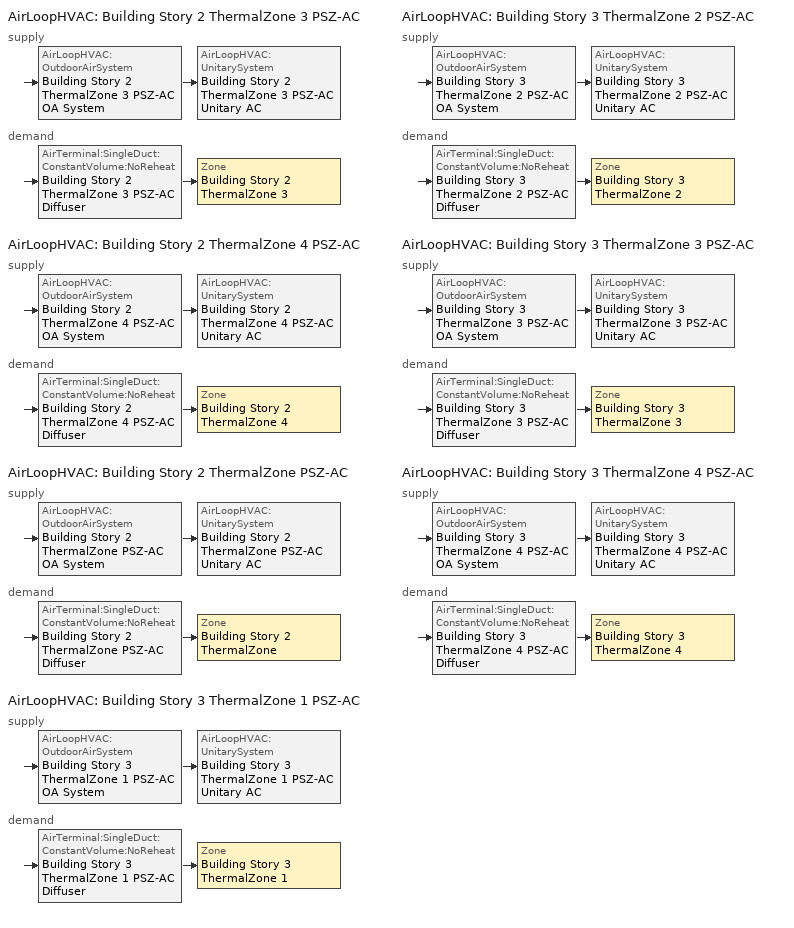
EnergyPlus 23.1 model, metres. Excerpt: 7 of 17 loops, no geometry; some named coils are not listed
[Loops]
AirLoopHVAC 'Building Story 2 ThermalZone 3 PSZ-AC'
 supply: AirLoopHVAC:OutdoorAirSystem 'Building Story 2 ThermalZone 3 PSZ-AC OA System' > AirLoopHVAC:UnitarySystem 'Building Story 2 ThermalZone 3 PSZ-AC Unitary AC'
 demand: AirTerminal:SingleDuct:ConstantVolume:NoReheat 'Building Story 2 ThermalZone 3 PSZ-AC Diffuser' > Zone 'Building Story 2 ThermalZone 3'
AirLoopHVAC 'Building Story 2 ThermalZone 4 PSZ-AC'
 supply: AirLoopHVAC:OutdoorAirSystem 'Building Story 2 ThermalZone 4 PSZ-AC OA System' > AirLoopHVAC:UnitarySystem 'Building Story 2 ThermalZone 4 PSZ-AC Unitary AC'
 demand: AirTerminal:SingleDuct:ConstantVolume:NoReheat 'Building Story 2 ThermalZone 4 PSZ-AC Diffuser' > Zone 'Building Story 2 ThermalZone 4'
AirLoopHVAC 'Building Story 2 ThermalZone PSZ-AC'
 supply: AirLoopHVAC:OutdoorAirSystem 'Building Story 2 ThermalZone PSZ-AC OA System' > AirLoopHVAC:UnitarySystem 'Building Story 2 ThermalZone PSZ-AC Unitary AC'
 demand: AirTerminal:SingleDuct:ConstantVolume:NoReheat 'Building Story 2 ThermalZone PSZ-AC Diffuser' > Zone 'Building Story 2 ThermalZone'
AirLoopHVAC 'Building Story 3 ThermalZone 1 PSZ-AC'
 supply: AirLoopHVAC:OutdoorAirSystem 'Building Story 3 ThermalZone 1 PSZ-AC OA System' > AirLoopHVAC:UnitarySystem 'Building Story 3 ThermalZone 1 PSZ-AC Unitary AC'
 demand: AirTerminal:SingleDuct:ConstantVolume:NoReheat 'Building Story 3 ThermalZone 1 PSZ-AC Diffuser' > Zone 'Building Story 3 ThermalZone 1'
AirLoopHVAC 'Building Story 3 ThermalZone 2 PSZ-AC'
 supply: AirLoopHVAC:OutdoorAirSystem 'Building Story 3 ThermalZone 2 PSZ-AC OA System' > AirLoopHVAC:UnitarySystem 'Building Story 3 ThermalZone 2 PSZ-AC Unitary AC'
 demand: AirTerminal:SingleDuct:ConstantVolume:NoReheat 'Building Story 3 ThermalZone 2 PSZ-AC Diffuser' > Zone 'Building Story 3 ThermalZone 2'
AirLoopHVAC 'Building Story 3 ThermalZone 3 PSZ-AC'
 supply: AirLoopHVAC:OutdoorAirSystem 'Building Story 3 ThermalZone 3 PSZ-AC OA System' > AirLoopHVAC:UnitarySystem 'Building Story 3 ThermalZone 3 PSZ-AC Unitary AC'
 demand: AirTerminal:SingleDuct:ConstantVolume:NoReheat 'Building Story 3 ThermalZone 3 PSZ-AC Diffuser' > Zone 'Building Story 3 ThermalZone 3'
AirLoopHVAC 'Building Story 3 ThermalZone 4 PSZ-AC'
 supply: AirLoopHVAC:OutdoorAirSystem 'Building Story 3 ThermalZone 4 PSZ-AC OA System' > AirLoopHVAC:UnitarySystem 'Building Story 3 ThermalZone 4 PSZ-AC Unitary AC'
 demand: AirTerminal:SingleDuct:ConstantVolume:NoReheat 'Building Story 3 ThermalZone 4 PSZ-AC Diffuser' > Zone 'Building Story 3 ThermalZone 4'
[ZoneControl:Thermostat] Temperature Difference Between Cutout And Setpoint {deltaC}=0
Name | Zone or ZoneList | Control Type Schedule | Control 1
Building Story 2 ThermalZone Thermostat | Building Story 2 ThermalZone | Building Story 2 ThermalZone Thermostat Schedule | Story Mid Blended Space Type Thermostat
Building Story 2 ThermalZone 3 Thermostat | Building Story 2 ThermalZone 3 | Building Story 2 ThermalZone 3 Thermostat Schedule | Story Mid Blended Space Type Thermostat 3
Building Story 2 ThermalZone 4 Thermostat | Building Story 2 ThermalZone 4 | Building Story 2 ThermalZone 4 Thermostat Schedule | Story Mid Blended Space Type Thermostat 4
Building Story 3 ThermalZone 1 Thermostat | Building Story 3 ThermalZone 1 | Building Story 3 ThermalZone 1 Thermostat Schedule | Story Top Blended Space Type Thermostat 1
Building Story 3 ThermalZone 2 Thermostat | Building Story 3 ThermalZone 2 | Building Story 3 ThermalZone 2 Thermostat Schedule | Story Top Blended Space Type Thermostat 2
Building Story 3 ThermalZone 3 Thermostat | Building Story 3 ThermalZone 3 | Building Story 3 ThermalZone 3 Thermostat Schedule | Story Top Blended Space Type Thermostat 3
Building Story 3 ThermalZone 4 Thermostat | Building Story 3 ThermalZone 4 | Building Story 3 ThermalZone 4 Thermostat Schedule | Story Top Blended Space Type Thermostat 4
[ThermostatSetpoint:DualSetpoint] Heating Setpoint Temperature Schedule=OfficeSmall HTGSETP_SCH_NO_OPTIMUM; Cooling Setpoint Temperature Schedule=OfficeSmall CLGSETP_SCH_NO_OPTIMUM
Story Mid Blended Space Type Thermostat; Story Mid Blended Space Type Thermostat 3; Story Mid Blended Space Type Thermostat 4; Story Top Blended Space Type Thermostat 1; Story Top Blended Space Type Thermostat 2; Story Top Blended Space Type Thermostat 3; Story Top Blended Space Type Thermostat 4
[AirTerminal:SingleDuct:ConstantVolume:NoReheat] Availability Schedule=Always On Discrete; Maximum Air Flow Rate {m3/s}=AutoSize
Building Story 2 ThermalZone PSZ-AC Diffuser; Building Story 2 ThermalZone 3 PSZ-AC Diffuser; Building Story 2 ThermalZone 4 PSZ-AC Diffuser; Building Story 3 ThermalZone 1 PSZ-AC Diffuser; Building Story 3 ThermalZone 2 PSZ-AC Diffuser; Building Story 3 ThermalZone 3 PSZ-AC Diffuser; Building Story 3 ThermalZone 4 PSZ-AC Diffuser
[Zone equipment]
Building Story 2 ThermalZone: Building Story 2 ThermalZone PSZ-AC Diffuser
Building Story 2 ThermalZone 3: Building Story 2 ThermalZone 3 PSZ-AC Diffuser
Building Story 2 ThermalZone 4: Building Story 2 ThermalZone 4 PSZ-AC Diffuser
Building Story 3 ThermalZone 1: Building Story 3 ThermalZone 1 PSZ-AC Diffuser
Building Story 3 ThermalZone 2: Building Story 3 ThermalZone 2 PSZ-AC Diffuser
Building Story 3 ThermalZone 3: Building Story 3 ThermalZone 3 PSZ-AC Diffuser
Building Story 3 ThermalZone 4: Building Story 3 ThermalZone 4 PSZ-AC Diffuser
[Sizing:Zone] Zone Cooling Design Supply Air Temperature Input Method=SupplyAirTemperature; Zone Cooling Design Supply Air Temperature {C}=12.7778; Zone Cooling Design Supply Air Temperature Difference {deltaC}=11.11; Zone Heating Design Supply Air Temperature Input Method=SupplyAirTemperature; Zone Heating Design Supply Air Temperature {C}=50; Zone Heating Design Supply Air Temperature Difference {deltaC}=11.11; Zone Cooling Design Supply Air Humidity Ratio {kgWater/kgDryAir}=0.0085; Zone Heating Design Supply Air Humidity Ratio {kgWater/kgDryAir}=0.008; Cooling Design Air Flow Method=DesignDay; Cooling Design Air Flow Rate {m3/s}=0; Cooling Minimum Air Flow per Zone Floor Area {m3/s-m2}=0.000762; Cooling Minimum Air Flow {m3/s}=0; Cooling Minimum Air Flow Fraction=0; Heating Design Air Flow Method=DesignDay; Heating Design Air Flow Rate {m3/s}=0; Heating Maximum Air Flow per Zone Floor Area {m3/s-m2}=0.002032; Heating Maximum Air Flow {m3/s}=0.141576; Heating Maximum Air Flow Fraction=0.3; Account for Dedicated Outdoor Air System=No; Zone Load Sizing Method=Sensible Load Only No Latent Load; Zone Latent Cooling Design Supply Air Humidity Ratio Input Method=HumidityRatioDifference; Zone Cooling Design Supply Air Humidity Ratio Difference {kgWater/kgDryAir}=0.005; Zone Latent Heating Design Supply Air Humidity Ratio Input Method=HumidityRatioDifference; Zone Humidification Design Supply Air Humidity Ratio Difference {kgWater/kgDryAir}=0.005
Name | Design Specification Outdoor Air Object
Building Story 2 ThermalZone | Building Story 2 ThermalZone DSOA Space List
Building Story 2 ThermalZone 3 | Building Story 2 ThermalZone 3 DSOA Space List
Building Story 2 ThermalZone 4 | Building Story 2 ThermalZone 4 DSOA Space List
Building Story 3 ThermalZone 1 | Building Story 3 ThermalZone 1 DSOA Space List
Building Story 3 ThermalZone 2 | Building Story 3 ThermalZone 2 DSOA Space List
Building Story 3 ThermalZone 3 | Building Story 3 ThermalZone 3 DSOA Space List
Building Story 3 ThermalZone 4 | Building Story 3 ThermalZone 4 DSOA Space List
[Controller:MechanicalVentilation] Demand Controlled Ventilation=No; System Outdoor Air Method=ZoneSum
Name | Availability Schedule | Zone or ZoneList 1 | Design Specification Outdoor Air Object Name 1
Controller Mechanical Ventilation 9 | Building Story 2 ThermalZone PSZ-AC Occ Sch | Building Story 2 ThermalZone | Blended OA 1
Controller Mechanical Ventilation 7 | Building Story 2 ThermalZone 3 PSZ-AC Occ Sch | Building Story 2 ThermalZone 3 | Blended OA 1
Controller Mechanical Ventilation 8 | Building Story 2 ThermalZone 4 PSZ-AC Occ Sch | Building Story 2 ThermalZone 4 | Blended OA 1
Controller Mechanical Ventilation 15 | Building Story 3 ThermalZone 1 PSZ-AC Occ Sch | Building Story 3 ThermalZone 1 | Blended OA 2
Controller Mechanical Ventilation 11 | Building Story 3 ThermalZone 2 PSZ-AC Occ Sch | Building Story 3 ThermalZone 2 | Blended OA 2
Controller Mechanical Ventilation 12 | Building Story 3 ThermalZone 3 PSZ-AC Occ Sch | Building Story 3 ThermalZone 3 | Blended OA 2
Controller Mechanical Ventilation 13 | Building Story 3 ThermalZone 4 PSZ-AC Occ Sch | Building Story 3 ThermalZone 4 | Blended OA 2
[DesignSpecification:OutdoorAir] Outdoor Air Method=Sum; Outdoor Air Flow per Person {m3/s-person}=0; Outdoor Air Flow per Zone Floor Area {m3/s-m2}=0.0004318; Outdoor Air Flow per Zone {m3/s}=0; Outdoor Air Flow Air Changes per Hour {1/hr}=0
Blended OA 1; Blended OA 2
[DesignSpecification:OutdoorAir:SpaceList]
Name | Space 1 | Space 1 Design Specification Outdoor Air Object
Building Story 2 ThermalZone DSOA Space List | Building Story 2 Space | Blended OA 1
Building Story 2 ThermalZone 3 DSOA Space List | Building Story 2 Space 3 | Blended OA 1
Building Story 2 ThermalZone 4 DSOA Space List | Building Story 2 Space 4 | Blended OA 1
Building Story 3 ThermalZone 1 DSOA Space List | Building Story 3 Space 1 | Blended OA 2
Building Story 3 ThermalZone 2 DSOA Space List | Building Story 3 Space 2 | Blended OA 2
Building Story 3 ThermalZone 3 DSOA Space List | Building Story 3 Space 3 | Blended OA 2
Building Story 3 ThermalZone 4 DSOA Space List | Building Story 3 Space 4 | Blended OA 2
[AirLoopHVAC] Design Supply Air Flow Rate {m3/s}=AutoSize; Design Return Air Flow Fraction of Supply Air Flow=1
Building Story 2 ThermalZone 3 PSZ-AC; Building Story 2 ThermalZone 4 PSZ-AC; Building Story 2 ThermalZone PSZ-AC; Building Story 3 ThermalZone 1 PSZ-AC; Building Story 3 ThermalZone 2 PSZ-AC; Building Story 3 ThermalZone 3 PSZ-AC; Building Story 3 ThermalZone 4 PSZ-AC
[Sizing:System] Type of Load to Size On=Sensible; Design Outdoor Air Flow Rate {m3/s}=Autosize; Central Heating Maximum System Air Flow Ratio=1; Preheat Design Temperature {C}=7.22222; Preheat Design Humidity Ratio {kgWater/kgDryAir}=0.008; Precool Design Temperature {C}=12.7778; Precool Design Humidity Ratio {kgWater/kgDryAir}=0.008; Central Cooling Design Supply Air Temperature {C}=12.7778; Central Heating Design Supply Air Temperature {C}=50; Type of Zone Sum to Use=Coincident; 100% Outdoor Air in Cooling=No; 100% Outdoor Air in Heating=No; Central Cooling Design Supply Air Humidity Ratio {kgWater/kgDryAir}=0.0085; Central Heating Design Supply Air Humidity Ratio {kgWater/kgDryAir}=0.008; Cooling Supply Air Flow Rate Method=DesignDay; Cooling Supply Air Flow Rate {m3/s}=0; Cooling Supply Air Flow Rate Per Floor Area {m3/s-m2}=0.00996765; Cooling Fraction of Autosized Cooling Supply Air Flow Rate=1; Cooling Supply Air Flow Rate Per Unit Cooling Capacity {m3/s-W}=3.94755e-05; Heating Supply Air Flow Rate Method=DesignDay; Heating Supply Air Flow Rate {m3/s}=0; Heating Supply Air Flow Rate Per Floor Area {m3/s-m2}=0.00996765; Heating Fraction of Autosized Heating Supply Air Flow Rate=1; Heating Fraction of Autosized Cooling Supply Air Flow Rate=1; Heating Supply Air Flow Rate Per Unit Heating Capacity {m3/s-W}=3.15882e-05; System Outdoor Air Method=ZoneSum; Zone Maximum Outdoor Air Fraction=1; Cooling Design Capacity Method=CoolingDesignCapacity; Cooling Design Capacity {W}=Autosize; Cooling Design Capacity Per Floor Area {W/m2}=234.7; Fraction of Autosized Cooling Design Capacity=1; Heating Design Capacity Method=HeatingDesignCapacity; Heating Design Capacity {W}=Autosize; Heating Design Capacity Per Floor Area {W/m2}=157; Fraction of Autosized Heating Design Capacity=1; Central Cooling Capacity Control Method=OnOff; Occupant Diversity=Autosize
Building Story 2 ThermalZone 3 PSZ-AC; Building Story 2 ThermalZone 4 PSZ-AC; Building Story 2 ThermalZone PSZ-AC; Building Story 3 ThermalZone 1 PSZ-AC; Building Story 3 ThermalZone 2 PSZ-AC; Building Story 3 ThermalZone 3 PSZ-AC; Building Story 3 ThermalZone 4 PSZ-AC
[Controller:OutdoorAir] Minimum Outdoor Air Flow Rate {m3/s}=Autosize; Maximum Outdoor Air Flow Rate {m3/s}=Autosize; Economizer Control Type=NoEconomizer; Economizer Control Action Type=ModulateFlow; Economizer Maximum Limit Dry-Bulb Temperature {C}=28; Economizer Maximum Limit Enthalpy {J/kg}=64000; Lockout Type=LockoutWithHeating; Minimum Limit Type=FixedMinimum; High Humidity Control=No; Control High Indoor Humidity Based on Outdoor Humidity Ratio=Yes; Heat Recovery Bypass Control Type=BypassWhenWithinEconomizerLimits
Name | Minimum Outdoor Air Schedule | Maximum Fraction of Outdoor Air Schedule | Mechanical Ventilation Controller
Building Story 2 ThermalZone 3 PSZ-AC OA System Controller | Building Story 2 ThermalZone 3 PSZ-AC Occ Sch | BuildingStory2ThermalZone3PSZACmaxOASch | Controller Mechanical Ventilation 7
Building Story 2 ThermalZone 4 PSZ-AC OA System Controller | Building Story 2 ThermalZone 4 PSZ-AC Occ Sch | BuildingStory2ThermalZone4PSZACmaxOASch | Controller Mechanical Ventilation 8
Building Story 2 ThermalZone PSZ-AC OA System Controller | Building Story 2 ThermalZone PSZ-AC Occ Sch | BuildingStory2ThermalZonePSZACmaxOASch | Controller Mechanical Ventilation 9
Building Story 3 ThermalZone 1 PSZ-AC OA System Controller | Building Story 3 ThermalZone 1 PSZ-AC Occ Sch | BuildingStory3ThermalZone1PSZACmaxOASch | Controller Mechanical Ventilation 15
Building Story 3 ThermalZone 2 PSZ-AC OA System Controller | Building Story 3 ThermalZone 2 PSZ-AC Occ Sch | BuildingStory3ThermalZone2PSZACmaxOASch | Controller Mechanical Ventilation 11
Building Story 3 ThermalZone 3 PSZ-AC OA System Controller | Building Story 3 ThermalZone 3 PSZ-AC Occ Sch | BuildingStory3ThermalZone3PSZACmaxOASch | Controller Mechanical Ventilation 12
Building Story 3 ThermalZone 4 PSZ-AC OA System Controller | Building Story 3 ThermalZone 4 PSZ-AC Occ Sch | BuildingStory3ThermalZone4PSZACmaxOASch | Controller Mechanical Ventilation 13
[AvailabilityManager:Scheduled] Schedule=Always On Discrete
Building Story 2 ThermalZone 1 PSZ-AC OA System Availability Manager; Building Story 2 ThermalZone 2 PSZ-AC OA System Availability Manager; Building Story 2 ThermalZone 3 PSZ-AC OA System Availability Manager; Building Story 2 ThermalZone 4 PSZ-AC OA System Availability Manager; Building Story 2 ThermalZone PSZ-AC OA System Availability Manager; Building Story 3 ThermalZone 1 PSZ-AC OA System Availability Manager; Building Story 3 ThermalZone 2 PSZ-AC OA System Availability Manager; Building Story 3 ThermalZone 3 PSZ-AC OA System Availability Manager; Building Story 3 ThermalZone 4 PSZ-AC OA System Availability Manager; Building Story 3 ThermalZone PSZ-AC OA System Availability Manager
[SetpointManager:MixedAir] Control Variable=Temperature
Name | Setpoint Node or NodeList
Building Story 2 ThermalZone 3 PSZ-AC Mixed Air Node OS Default SPM | Building Story 2 ThermalZone 3 PSZ-AC Mixed Air Node
Building Story 2 ThermalZone 4 PSZ-AC Mixed Air Node OS Default SPM | Building Story 2 ThermalZone 4 PSZ-AC Mixed Air Node
Building Story 2 ThermalZone PSZ-AC Mixed Air Node OS Default SPM | Building Story 2 ThermalZone PSZ-AC Mixed Air Node
Building Story 3 ThermalZone 1 PSZ-AC Mixed Air Node OS Default SPM | Building Story 3 ThermalZone 1 PSZ-AC Mixed Air Node
Building Story 3 ThermalZone 2 PSZ-AC Mixed Air Node OS Default SPM | Building Story 3 ThermalZone 2 PSZ-AC Mixed Air Node
Building Story 3 ThermalZone 3 PSZ-AC Mixed Air Node OS Default SPM | Building Story 3 ThermalZone 3 PSZ-AC Mixed Air Node
Building Story 3 ThermalZone 4 PSZ-AC Mixed Air Node OS Default SPM | Building Story 3 ThermalZone 4 PSZ-AC Mixed Air Node
[AirLoopHVAC:UnitarySystem] Control Type=Load; Dehumidification Control Type=None; Availability Schedule=Always On Discrete; Fan Placement=DrawThrough; DX Heating Coil Sizing Ratio=1; Use DOAS DX Cooling Coil=No; Minimum Supply Air Temperature {C}=2; Latent Load Control=SensibleOnlyLoadControl; Cooling Supply Air Flow Rate {m3/s}=Autosize; Heating Supply Air Flow Rate {m3/s}=Autosize; No Load Supply Air Flow Rate {m3/s}=Autosize; Maximum Supply Air Temperature {C}=80; Maximum Outdoor Dry-Bulb Temperature for Supplemental Heater Operation {C}=21; Maximum Cycling Rate {cycles/hr}=2.5; Heat Pump Time Constant {s}=60; Fraction of On-Cycle Power Use=0.01; Heat Pump Fan Delay Time {s}=60; Ancillary On-Cycle Electric Power {W}=0; Ancillary Off-Cycle Electric Power {W}=0
Name | Controlling Zone or Thermostat Location | Supply Fan | Supply Air Fan Operating Mode Schedule | Heating Coil | Cooling Coil | Supplemental Heating Coil
Building Story 2 ThermalZone 3 PSZ-AC Unitary AC | Building Story 2 ThermalZone 3 | Building Story 2 ThermalZone 3 PSZ-AC Fan | Building Story 2 ThermalZone 3 PSZ-AC Occ Sch | Building Story 2 ThermalZone 3 PSZ-AC Water Htg Coil | Building Story 2 ThermalZone 3 PSZ-AC 1spd DX AC Clg Coil 23kBtu/hr 14.0SEER | Building Story 2 ThermalZone 3 PSZ-AC Electric Backup Htg Coil
Building Story 2 ThermalZone 4 PSZ-AC Unitary AC | Building Story 2 ThermalZone 4 | Building Story 2 ThermalZone 4 PSZ-AC Fan | Building Story 2 ThermalZone 4 PSZ-AC Occ Sch | Building Story 2 ThermalZone 4 PSZ-AC Water Htg Coil | Building Story 2 ThermalZone 4 PSZ-AC 1spd DX AC Clg Coil 18kBtu/hr 14.0SEER | Building Story 2 ThermalZone 4 PSZ-AC Electric Backup Htg Coil
Building Story 2 ThermalZone PSZ-AC Unitary AC | Building Story 2 ThermalZone | Building Story 2 ThermalZone PSZ-AC Fan | Building Story 2 ThermalZone PSZ-AC Occ Sch | Building Story 2 ThermalZone PSZ-AC Water Htg Coil | Building Story 2 ThermalZone PSZ-AC 1spd DX AC Clg Coil 38kBtu/hr 14.0SEER | Building Story 2 ThermalZone PSZ-AC Electric Backup Htg Coil
Building Story 3 ThermalZone 1 PSZ-AC Unitary AC | Building Story 3 ThermalZone 1 | Building Story 3 ThermalZone 1 PSZ-AC Fan | Building Story 3 ThermalZone 1 PSZ-AC Occ Sch | Building Story 3 ThermalZone 1 PSZ-AC Water Htg Coil | Building Story 3 ThermalZone 1 PSZ-AC 1spd DX AC Clg Coil 37kBtu/hr 14.0SEER | Building Story 3 ThermalZone 1 PSZ-AC Electric Backup Htg Coil
Building Story 3 ThermalZone 2 PSZ-AC Unitary AC | Building Story 3 ThermalZone 2 | Building Story 3 ThermalZone 2 PSZ-AC Fan | Building Story 3 ThermalZone 2 PSZ-AC Occ Sch | Building Story 3 ThermalZone 2 PSZ-AC Water Htg Coil | Building Story 3 ThermalZone 2 PSZ-AC 1spd DX AC Clg Coil 22kBtu/hr 14.0SEER | Building Story 3 ThermalZone 2 PSZ-AC Electric Backup Htg Coil
Building Story 3 ThermalZone 3 PSZ-AC Unitary AC | Building Story 3 ThermalZone 3 | Building Story 3 ThermalZone 3 PSZ-AC Fan | Building Story 3 ThermalZone 3 PSZ-AC Occ Sch | Building Story 3 ThermalZone 3 PSZ-AC Water Htg Coil | Building Story 3 ThermalZone 3 PSZ-AC 1spd DX AC Clg Coil 25kBtu/hr 14.0SEER | Building Story 3 ThermalZone 3 PSZ-AC Electric Backup Htg Coil
Building Story 3 ThermalZone 4 PSZ-AC Unitary AC | Building Story 3 ThermalZone 4 | Building Story 3 ThermalZone 4 PSZ-AC Fan | Building Story 3 ThermalZone 4 PSZ-AC Occ Sch | Building Story 3 ThermalZone 4 PSZ-AC Water Htg Coil | Building Story 3 ThermalZone 4 PSZ-AC 1spd DX AC Clg Coil 20kBtu/hr 14.0SEER | Building Story 3 ThermalZone 4 PSZ-AC Electric Backup Htg Coil
[Fan:OnOff] Availability Schedule=Always On Discrete; Fan Total Efficiency=0.55575; Pressure Rise {Pa}=622.722; Maximum Flow Rate {m3/s}=Autosize; Motor Efficiency=0.855; Motor In Airstream Fraction=1
Name | Fan Power Ratio Function of Speed Ratio Curve | Fan Efficiency Ratio Function of Speed Ratio Curve
Building Story 2 ThermalZone 3 PSZ-AC Fan | Fan On Off Power Curve 6 | Fan On Off Efficiency Curve 6
Building Story 2 ThermalZone 4 PSZ-AC Fan | Fan On Off Power Curve 7 | Fan On Off Efficiency Curve 7
Building Story 2 ThermalZone PSZ-AC Fan | Fan On Off Power Curve 8 | Fan On Off Efficiency Curve 8
Building Story 3 ThermalZone 1 PSZ-AC Fan | Fan On Off Power Curve 14 | Fan On Off Efficiency Curve 14
Building Story 3 ThermalZone 2 PSZ-AC Fan | Fan On Off Power Curve 10 | Fan On Off Efficiency Curve 10
Building Story 3 ThermalZone 3 PSZ-AC Fan | Fan On Off Power Curve 11 | Fan On Off Efficiency Curve 11
Building Story 3 ThermalZone 4 PSZ-AC Fan | Fan On Off Power Curve 12 | Fan On Off Efficiency Curve 12
[Coil:Cooling:DX:SingleSpeed] Availability Schedule=Always On Discrete; Gross Rated Total Cooling Capacity {W}=Autosize; Gross Rated Sensible Heat Ratio=Autosize; Gross Rated Cooling COP {W/W}=4.11713; Rated Air Flow Rate {m3/s}=Autosize; 2017 Rated Evaporator Fan Power Per Volume Flow Rate {W/(m3/s)}=773.3; 2023 Rated Evaporator Fan Power Per Volume Flow Rate {W/(m3/s)}=934.4; Total Cooling Capacity Function of Temperature Curve=PSZ-AC_Unitary_PackagecoolCapFT; Total Cooling Capacity Function of Flow Fraction Curve=PSZ-AC_Unitary_PackagecoolFFF; Energy Input Ratio Function of Temperature Curve=PSZ-AC DX Unitary Package EIRFT; Energy Input Ratio Function of Flow Fraction Curve=PSZ-AC_Unitary_PackagecoolEIRFFF; Part Load Fraction Correlation Curve=PSZ-AC_Unitary_PackagecoolPLR; Minimum Outdoor Dry-Bulb Temperature for Compressor Operation {C}=-25; Nominal Time for Condensate Removal to Begin {s}=0; Ratio of Initial Moisture Evaporation Rate and Steady State Latent Capacity=0; Maximum Cycling Rate {cycles/hr}=0; Latent Capacity Time Constant {s}=0; Condenser Type=AirCooled; Evaporative Condenser Effectiveness=0.9; Evaporative Condenser Air Flow Rate {m3/s}=Autosize; Evaporative Condenser Pump Rated Power Consumption {W}=Autosize; Crankcase Heater Capacity {W}=0; Maximum Outdoor Dry-Bulb Temperature for Crankcase Heater Operation {C}=10; Basin Heater Capacity {W/K}=0; Basin Heater Setpoint Temperature {C}=2
Building Story 2 ThermalZone 3 PSZ-AC 1spd DX AC Clg Coil 23kBtu/hr 14.0SEER; Building Story 2 ThermalZone 4 PSZ-AC 1spd DX AC Clg Coil 18kBtu/hr 14.0SEER; Building Story 2 ThermalZone PSZ-AC 1spd DX AC Clg Coil 38kBtu/hr 14.0SEER; Building Story 3 ThermalZone 1 PSZ-AC 1spd DX AC Clg Coil 37kBtu/hr 14.0SEER; Building Story 3 ThermalZone 2 PSZ-AC 1spd DX AC Clg Coil 22kBtu/hr 14.0SEER; Building Story 3 ThermalZone 3 PSZ-AC 1spd DX AC Clg Coil 25kBtu/hr 14.0SEER; Building Story 3 ThermalZone 4 PSZ-AC 1spd DX AC Clg Coil 20kBtu/hr 14.0SEER
[Coil:Heating:Electric] Availability Schedule=Always On Discrete; Efficiency=1; Nominal Capacity {W}=Autosize
Building Story 2 ThermalZone 3 PSZ-AC Electric Backup Htg Coil; Building Story 2 ThermalZone 4 PSZ-AC Electric Backup Htg Coil; Building Story 2 ThermalZone PSZ-AC Electric Backup Htg Coil; Building Story 3 ThermalZone 1 PSZ-AC Electric Backup Htg Coil; Building Story 3 ThermalZone 2 PSZ-AC Electric Backup Htg Coil; Building Story 3 ThermalZone 3 PSZ-AC Electric Backup Htg Coil; Building Story 3 ThermalZone 4 PSZ-AC Electric Backup Htg Coil
[SetpointManager:SingleZone:Reheat] Control Variable=Temperature; Minimum Supply Air Temperature {C}=12.7778; Maximum Supply Air Temperature {C}=50
Name | Control Zone | Setpoint Node or NodeList
Building Story 2 ThermalZone 3 Setpoint Manager SZ Reheat | Building Story 2 ThermalZone 3 | Building Story 2 ThermalZone 3 PSZ-AC Supply Outlet Node
Building Story 2 ThermalZone 4 Setpoint Manager SZ Reheat | Building Story 2 ThermalZone 4 | Building Story 2 ThermalZone 4 PSZ-AC Supply Outlet Node
Building Story 2 ThermalZone Setpoint Manager SZ Reheat | Building Story 2 ThermalZone | Building Story 2 ThermalZone PSZ-AC Supply Outlet Node
Building Story 3 ThermalZone 1 Setpoint Manager SZ Reheat | Building Story 3 ThermalZone 1 | Building Story 3 ThermalZone 1 PSZ-AC Supply Outlet Node
Building Story 3 ThermalZone 2 Setpoint Manager SZ Reheat | Building Story 3 ThermalZone 2 | Building Story 3 ThermalZone 2 PSZ-AC Supply Outlet Node
Building Story 3 ThermalZone 3 Setpoint Manager SZ Reheat | Building Story 3 ThermalZone 3 | Building Story 3 ThermalZone 3 PSZ-AC Supply Outlet Node
Building Story 3 ThermalZone 4 Setpoint Manager SZ Reheat | Building Story 3 ThermalZone 4 | Building Story 3 ThermalZone 4 PSZ-AC Supply Outlet Node
[EnergyManagementSystem:Sensor]
Name | Output:Variable or Output:Meter Index Key | Output:Variable or Output:Meter
Ele_Sen | Whole Building | Facility Total Purchased Electricity Energy
Fut_Sen | NYSTc 2030 Future Hourly Emissions Sch | Schedule Value
His_Sen | New York 2019 Historical Hourly Emissions Sch | Schedule Value
[Schedule:Compact]
Building Story 2 ThermalZone Thermostat Schedule; Building Story 2 ThermalZone 3 Thermostat Schedule; Building Story 2 ThermalZone 4 Thermostat Schedule; Building Story 3 ThermalZone 1 Thermostat Schedule; Building Story 3 ThermalZone 2 Thermostat Schedule; Building Story 3 ThermalZone 3 Thermostat Schedule; Building Story 3 ThermalZone 4 Thermostat Schedule: Through: 12/31, For: AllDays, Until: 24:00, 4
[Schedule:Day:Interval]
OfficeSmall HTGSETP_SCH_NO_OPTIMUM Default; OfficeSmall HTGSETP_SCH_NO_OPTIMUM Summer Design Day: No, 24:00, 15.56
OfficeSmall HTGSETP_SCH_NO_OPTIMUM Wkdy Day: No, 06:00, 15.56, 19:00, 21.11, 24:00, 15.56
OfficeSmall HTGSETP_SCH_NO_OPTIMUM Winter Design Day: No, 24:00, 21.11
OfficeSmall CLGSETP_SCH_NO_OPTIMUM Default; OfficeSmall CLGSETP_SCH_NO_OPTIMUM Winter Design Day: No, 24:00, 29.44
OfficeSmall CLGSETP_SCH_NO_OPTIMUM Wkdy Day: No, 06:00, 29.44, 18:00, 23.89, 24:00, 29.44
OfficeSmall CLGSETP_SCH_NO_OPTIMUM Summer Design Day: No, 24:00, 23.89
Building Story 2 ThermalZone PSZ-AC Occ Sch Sunday; Building Story 2 ThermalZone 3 PSZ-AC Occ Sch Sunday; Building Story 2 ThermalZone 4 PSZ-AC Occ Sch Sunday; Building Story 3 ThermalZone 1 PSZ-AC Occ Sch Sunday; Building Story 3 ThermalZone 2 PSZ-AC Occ Sch Sunday; Building Story 3 ThermalZone 3 PSZ-AC Occ Sch Sunday; Building Story 3 ThermalZone 4 PSZ-AC Occ Sch Sunday: No, 24:00, 0
Building Story 2 ThermalZone PSZ-AC Occ Sch Default; Building Story 2 ThermalZone 3 PSZ-AC Occ Sch Default; Building Story 2 ThermalZone 4 PSZ-AC Occ Sch Default; Building Story 3 ThermalZone 1 PSZ-AC Occ Sch Default; Building Story 3 ThermalZone 2 PSZ-AC Occ Sch Default; Building Story 3 ThermalZone 3 PSZ-AC Occ Sch Default; Building Story 3 ThermalZone 4 PSZ-AC Occ Sch Default: No, 07:00, 0, 18:00, 1, 24:00, 0
Building Story 2 ThermalZone PSZ-AC Occ Sch Summer Design Day; Building Story 2 ThermalZone PSZ-AC Occ Sch Winter Design Day; Building Story 2 ThermalZone 3 PSZ-AC Occ Sch Summer Design Day; Building Story 2 ThermalZone 3 PSZ-AC Occ Sch Winter Design Day; Building Story 2 ThermalZone 4 PSZ-AC Occ Sch Summer Design Day; Building Story 2 ThermalZone 4 PSZ-AC Occ Sch Winter Design Day; Building Story 3 ThermalZone 1 PSZ-AC Occ Sch Summer Design Day; Building Story 3 ThermalZone 1 PSZ-AC Occ Sch Winter Design Day; Building Story 3 ThermalZone 2 PSZ-AC Occ Sch Summer Design Day; Building Story 3 ThermalZone 2 PSZ-AC Occ Sch Winter Design Day; Building Story 3 ThermalZone 3 PSZ-AC Occ Sch Summer Design Day; Building Story 3 ThermalZone 3 PSZ-AC Occ Sch Winter Design Day; Building Story 3 ThermalZone 4 PSZ-AC Occ Sch Summer Design Day; Building Story 3 ThermalZone 4 PSZ-AC Occ Sch Winter Design Day: No, 24:00, 1
BuildingStory2ThermalZone3PSZACmaxOASchDefault; BuildingStory2ThermalZone4PSZACmaxOASchDefault; BuildingStory2ThermalZonePSZACmaxOASchDefault; BuildingStory3ThermalZone1PSZACmaxOASchDefault; BuildingStory3ThermalZone2PSZACmaxOASchDefault; BuildingStory3ThermalZone3PSZACmaxOASchDefault; BuildingStory3ThermalZone4PSZACmaxOASchDefault: No, 24:00, 0.7
[Schedule:Week:Daily]
OfficeSmall HTGSETP_SCH_NO_OPTIMUM Week Rule - Jan1-Jan1: OfficeSmall HTGSETP_SCH_NO_OPTIMUM Default, OfficeSmall HTGSETP_SCH_NO_OPTIMUM Default, OfficeSmall HTGSETP_SCH_NO_OPTIMUM Default, OfficeSmall HTGSETP_SCH_NO_OPTIMUM Default, OfficeSmall HTGSETP_SCH_NO_OPTIMUM Default, OfficeSmall HTGSETP_SCH_NO_OPTIMUM Default, OfficeSmall HTGSETP_SCH_NO_OPTIMUM Default, OfficeSmall HTGSETP_SCH_NO_OPTIMUM Default, OfficeSmall HTGSETP_SCH_NO_OPTIMUM Summer Design Day, OfficeSmall HTGSETP_SCH_NO_OPTIMUM Winter Design Day, OfficeSmall HTGSETP_SCH_NO_OPTIMUM Default, OfficeSmall HTGSETP_SCH_NO_OPTIMUM Default
OfficeSmall HTGSETP_SCH_NO_OPTIMUM Week Rule - Jan2-Dec31: OfficeSmall HTGSETP_SCH_NO_OPTIMUM Default, OfficeSmall HTGSETP_SCH_NO_OPTIMUM Wkdy Day, OfficeSmall HTGSETP_SCH_NO_OPTIMUM Wkdy Day, OfficeSmall HTGSETP_SCH_NO_OPTIMUM Wkdy Day, OfficeSmall HTGSETP_SCH_NO_OPTIMUM Wkdy Day, OfficeSmall HTGSETP_SCH_NO_OPTIMUM Wkdy Day, OfficeSmall HTGSETP_SCH_NO_OPTIMUM Default, OfficeSmall HTGSETP_SCH_NO_OPTIMUM Default, OfficeSmall HTGSETP_SCH_NO_OPTIMUM Summer Design Day, OfficeSmall HTGSETP_SCH_NO_OPTIMUM Winter Design Day, OfficeSmall HTGSETP_SCH_NO_OPTIMUM Default, OfficeSmall HTGSETP_SCH_NO_OPTIMUM Default
OfficeSmall CLGSETP_SCH_NO_OPTIMUM Week Rule - Jan1-Jan1: OfficeSmall CLGSETP_SCH_NO_OPTIMUM Default, OfficeSmall CLGSETP_SCH_NO_OPTIMUM Default, OfficeSmall CLGSETP_SCH_NO_OPTIMUM Default, OfficeSmall CLGSETP_SCH_NO_OPTIMUM Default, OfficeSmall CLGSETP_SCH_NO_OPTIMUM Default, OfficeSmall CLGSETP_SCH_NO_OPTIMUM Default, OfficeSmall CLGSETP_SCH_NO_OPTIMUM Default, OfficeSmall CLGSETP_SCH_NO_OPTIMUM Default, OfficeSmall CLGSETP_SCH_NO_OPTIMUM Summer Design Day, OfficeSmall CLGSETP_SCH_NO_OPTIMUM Winter Design Day, OfficeSmall CLGSETP_SCH_NO_OPTIMUM Default, OfficeSmall CLGSETP_SCH_NO_OPTIMUM Default
OfficeSmall CLGSETP_SCH_NO_OPTIMUM Week Rule - Jan2-Dec31: OfficeSmall CLGSETP_SCH_NO_OPTIMUM Default, OfficeSmall CLGSETP_SCH_NO_OPTIMUM Wkdy Day, OfficeSmall CLGSETP_SCH_NO_OPTIMUM Wkdy Day, OfficeSmall CLGSETP_SCH_NO_OPTIMUM Wkdy Day, OfficeSmall CLGSETP_SCH_NO_OPTIMUM Wkdy Day, OfficeSmall CLGSETP_SCH_NO_OPTIMUM Wkdy Day, OfficeSmall CLGSETP_SCH_NO_OPTIMUM Default, OfficeSmall CLGSETP_SCH_NO_OPTIMUM Default, OfficeSmall CLGSETP_SCH_NO_OPTIMUM Summer Design Day, OfficeSmall CLGSETP_SCH_NO_OPTIMUM Winter Design Day, OfficeSmall CLGSETP_SCH_NO_OPTIMUM Default, OfficeSmall CLGSETP_SCH_NO_OPTIMUM Default
Building Story 2 ThermalZone PSZ-AC Occ Sch Week Rule - Jan1-Jan1: Building Story 2 ThermalZone PSZ-AC Occ Sch Sunday, Building Story 2 ThermalZone PSZ-AC Occ Sch Sunday, Building Story 2 ThermalZone PSZ-AC Occ Sch Sunday, Building Story 2 ThermalZone PSZ-AC Occ Sch Sunday, Building Story 2 ThermalZone PSZ-AC Occ Sch Sunday, Building Story 2 ThermalZone PSZ-AC Occ Sch Sunday, Building Story 2 ThermalZone PSZ-AC Occ Sch Sunday, Building Story 2 ThermalZone PSZ-AC Occ Sch Default, Building Story 2 ThermalZone PSZ-AC Occ Sch Summer Design Day, Building Story 2 ThermalZone PSZ-AC Occ Sch Winter Design Day, Building Story 2 ThermalZone PSZ-AC Occ Sch Default, Building Story 2 ThermalZone PSZ-AC Occ Sch Default
Building Story 2 ThermalZone PSZ-AC Occ Sch Week Rule - Jan2-Dec31: Building Story 2 ThermalZone PSZ-AC Occ Sch Sunday, Building Story 2 ThermalZone PSZ-AC Occ Sch Default, Building Story 2 ThermalZone PSZ-AC Occ Sch Default, Building Story 2 ThermalZone PSZ-AC Occ Sch Default, Building Story 2 ThermalZone PSZ-AC Occ Sch Default, Building Story 2 ThermalZone PSZ-AC Occ Sch Default, Building Story 2 ThermalZone PSZ-AC Occ Sch Sunday, Building Story 2 ThermalZone PSZ-AC Occ Sch Default, Building Story 2 ThermalZone PSZ-AC Occ Sch Summer Design Day, Building Story 2 ThermalZone PSZ-AC Occ Sch Winter Design Day, Building Story 2 ThermalZone PSZ-AC Occ Sch Default, Building Story 2 ThermalZone PSZ-AC Occ Sch Default
Building Story 2 ThermalZone 3 PSZ-AC Occ Sch Week Rule - Jan1-Jan1: Building Story 2 ThermalZone 3 PSZ-AC Occ Sch Sunday, Building Story 2 ThermalZone 3 PSZ-AC Occ Sch Sunday, Building Story 2 ThermalZone 3 PSZ-AC Occ Sch Sunday, Building Story 2 ThermalZone 3 PSZ-AC Occ Sch Sunday, Building Story 2 ThermalZone 3 PSZ-AC Occ Sch Sunday, Building Story 2 ThermalZone 3 PSZ-AC Occ Sch Sunday, Building Story 2 ThermalZone 3 PSZ-AC Occ Sch Sunday, Building Story 2 ThermalZone 3 PSZ-AC Occ Sch Default, Building Story 2 ThermalZone 3 PSZ-AC Occ Sch Summer Design Day, Building Story 2 ThermalZone 3 PSZ-AC Occ Sch Winter Design Day, Building Story 2 ThermalZone 3 PSZ-AC Occ Sch Default, Building Story 2 ThermalZone 3 PSZ-AC Occ Sch Default
Building Story 2 ThermalZone 3 PSZ-AC Occ Sch Week Rule - Jan2-Dec31: Building Story 2 ThermalZone 3 PSZ-AC Occ Sch Sunday, Building Story 2 ThermalZone 3 PSZ-AC Occ Sch Default, Building Story 2 ThermalZone 3 PSZ-AC Occ Sch Default, Building Story 2 ThermalZone 3 PSZ-AC Occ Sch Default, Building Story 2 ThermalZone 3 PSZ-AC Occ Sch Default, Building Story 2 ThermalZone 3 PSZ-AC Occ Sch Default, Building Story 2 ThermalZone 3 PSZ-AC Occ Sch Sunday, Building Story 2 ThermalZone 3 PSZ-AC Occ Sch Default, Building Story 2 ThermalZone 3 PSZ-AC Occ Sch Summer Design Day, Building Story 2 ThermalZone 3 PSZ-AC Occ Sch Winter Design Day, Building Story 2 ThermalZone 3 PSZ-AC Occ Sch Default, Building Story 2 ThermalZone 3 PSZ-AC Occ Sch Default
Building Story 2 ThermalZone 4 PSZ-AC Occ Sch Week Rule - Jan1-Jan1: Building Story 2 ThermalZone 4 PSZ-AC Occ Sch Sunday, Building Story 2 ThermalZone 4 PSZ-AC Occ Sch Sunday, Building Story 2 ThermalZone 4 PSZ-AC Occ Sch Sunday, Building Story 2 ThermalZone 4 PSZ-AC Occ Sch Sunday, Building Story 2 ThermalZone 4 PSZ-AC Occ Sch Sunday, Building Story 2 ThermalZone 4 PSZ-AC Occ Sch Sunday, Building Story 2 ThermalZone 4 PSZ-AC Occ Sch Sunday, Building Story 2 ThermalZone 4 PSZ-AC Occ Sch Default, Building Story 2 ThermalZone 4 PSZ-AC Occ Sch Summer Design Day, Building Story 2 ThermalZone 4 PSZ-AC Occ Sch Winter Design Day, Building Story 2 ThermalZone 4 PSZ-AC Occ Sch Default, Building Story 2 ThermalZone 4 PSZ-AC Occ Sch Default
Building Story 2 ThermalZone 4 PSZ-AC Occ Sch Week Rule - Jan2-Dec31: Building Story 2 ThermalZone 4 PSZ-AC Occ Sch Sunday, Building Story 2 ThermalZone 4 PSZ-AC Occ Sch Default, Building Story 2 ThermalZone 4 PSZ-AC Occ Sch Default, Building Story 2 ThermalZone 4 PSZ-AC Occ Sch Default, Building Story 2 ThermalZone 4 PSZ-AC Occ Sch Default, Building Story 2 ThermalZone 4 PSZ-AC Occ Sch Default, Building Story 2 ThermalZone 4 PSZ-AC Occ Sch Sunday, Building Story 2 ThermalZone 4 PSZ-AC Occ Sch Default, Building Story 2 ThermalZone 4 PSZ-AC Occ Sch Summer Design Day, Building Story 2 ThermalZone 4 PSZ-AC Occ Sch Winter Design Day, Building Story 2 ThermalZone 4 PSZ-AC Occ Sch Default, Building Story 2 ThermalZone 4 PSZ-AC Occ Sch Default
Building Story 3 ThermalZone 1 PSZ-AC Occ Sch Week Rule - Jan1-Jan1: Building Story 3 ThermalZone 1 PSZ-AC Occ Sch Sunday, Building Story 3 ThermalZone 1 PSZ-AC Occ Sch Sunday, Building Story 3 ThermalZone 1 PSZ-AC Occ Sch Sunday, Building Story 3 ThermalZone 1 PSZ-AC Occ Sch Sunday, Building Story 3 ThermalZone 1 PSZ-AC Occ Sch Sunday, Building Story 3 ThermalZone 1 PSZ-AC Occ Sch Sunday, Building Story 3 ThermalZone 1 PSZ-AC Occ Sch Sunday, Building Story 3 ThermalZone 1 PSZ-AC Occ Sch Default, Building Story 3 ThermalZone 1 PSZ-AC Occ Sch Summer Design Day, Building Story 3 ThermalZone 1 PSZ-AC Occ Sch Winter Design Day, Building Story 3 ThermalZone 1 PSZ-AC Occ Sch Default, Building Story 3 ThermalZone 1 PSZ-AC Occ Sch Default
Building Story 3 ThermalZone 1 PSZ-AC Occ Sch Week Rule - Jan2-Dec31: Building Story 3 ThermalZone 1 PSZ-AC Occ Sch Sunday, Building Story 3 ThermalZone 1 PSZ-AC Occ Sch Default, Building Story 3 ThermalZone 1 PSZ-AC Occ Sch Default, Building Story 3 ThermalZone 1 PSZ-AC Occ Sch Default, Building Story 3 ThermalZone 1 PSZ-AC Occ Sch Default, Building Story 3 ThermalZone 1 PSZ-AC Occ Sch Default, Building Story 3 ThermalZone 1 PSZ-AC Occ Sch Sunday, Building Story 3 ThermalZone 1 PSZ-AC Occ Sch Default, Building Story 3 ThermalZone 1 PSZ-AC Occ Sch Summer Design Day, Building Story 3 ThermalZone 1 PSZ-AC Occ Sch Winter Design Day, Building Story 3 ThermalZone 1 PSZ-AC Occ Sch Default, Building Story 3 ThermalZone 1 PSZ-AC Occ Sch Default
Building Story 3 ThermalZone 2 PSZ-AC Occ Sch Week Rule - Jan1-Jan1: Building Story 3 ThermalZone 2 PSZ-AC Occ Sch Sunday, Building Story 3 ThermalZone 2 PSZ-AC Occ Sch Sunday, Building Story 3 ThermalZone 2 PSZ-AC Occ Sch Sunday, Building Story 3 ThermalZone 2 PSZ-AC Occ Sch Sunday, Building Story 3 ThermalZone 2 PSZ-AC Occ Sch Sunday, Building Story 3 ThermalZone 2 PSZ-AC Occ Sch Sunday, Building Story 3 ThermalZone 2 PSZ-AC Occ Sch Sunday, Building Story 3 ThermalZone 2 PSZ-AC Occ Sch Default, Building Story 3 ThermalZone 2 PSZ-AC Occ Sch Summer Design Day, Building Story 3 ThermalZone 2 PSZ-AC Occ Sch Winter Design Day, Building Story 3 ThermalZone 2 PSZ-AC Occ Sch Default, Building Story 3 ThermalZone 2 PSZ-AC Occ Sch Default
Building Story 3 ThermalZone 2 PSZ-AC Occ Sch Week Rule - Jan2-Dec31: Building Story 3 ThermalZone 2 PSZ-AC Occ Sch Sunday, Building Story 3 ThermalZone 2 PSZ-AC Occ Sch Default, Building Story 3 ThermalZone 2 PSZ-AC Occ Sch Default, Building Story 3 ThermalZone 2 PSZ-AC Occ Sch Default, Building Story 3 ThermalZone 2 PSZ-AC Occ Sch Default, Building Story 3 ThermalZone 2 PSZ-AC Occ Sch Default, Building Story 3 ThermalZone 2 PSZ-AC Occ Sch Sunday, Building Story 3 ThermalZone 2 PSZ-AC Occ Sch Default, Building Story 3 ThermalZone 2 PSZ-AC Occ Sch Summer Design Day, Building Story 3 ThermalZone 2 PSZ-AC Occ Sch Winter Design Day, Building Story 3 ThermalZone 2 PSZ-AC Occ Sch Default, Building Story 3 ThermalZone 2 PSZ-AC Occ Sch Default
Building Story 3 ThermalZone 3 PSZ-AC Occ Sch Week Rule - Jan1-Jan1: Building Story 3 ThermalZone 3 PSZ-AC Occ Sch Sunday, Building Story 3 ThermalZone 3 PSZ-AC Occ Sch Sunday, Building Story 3 ThermalZone 3 PSZ-AC Occ Sch Sunday, Building Story 3 ThermalZone 3 PSZ-AC Occ Sch Sunday, Building Story 3 ThermalZone 3 PSZ-AC Occ Sch Sunday, Building Story 3 ThermalZone 3 PSZ-AC Occ Sch Sunday, Building Story 3 ThermalZone 3 PSZ-AC Occ Sch Sunday, Building Story 3 ThermalZone 3 PSZ-AC Occ Sch Default, Building Story 3 ThermalZone 3 PSZ-AC Occ Sch Summer Design Day, Building Story 3 ThermalZone 3 PSZ-AC Occ Sch Winter Design Day, Building Story 3 ThermalZone 3 PSZ-AC Occ Sch Default, Building Story 3 ThermalZone 3 PSZ-AC Occ Sch Default
Building Story 3 ThermalZone 3 PSZ-AC Occ Sch Week Rule - Jan2-Dec31: Building Story 3 ThermalZone 3 PSZ-AC Occ Sch Sunday, Building Story 3 ThermalZone 3 PSZ-AC Occ Sch Default, Building Story 3 ThermalZone 3 PSZ-AC Occ Sch Default, Building Story 3 ThermalZone 3 PSZ-AC Occ Sch Default, Building Story 3 ThermalZone 3 PSZ-AC Occ Sch Default, Building Story 3 ThermalZone 3 PSZ-AC Occ Sch Default, Building Story 3 ThermalZone 3 PSZ-AC Occ Sch Sunday, Building Story 3 ThermalZone 3 PSZ-AC Occ Sch Default, Building Story 3 ThermalZone 3 PSZ-AC Occ Sch Summer Design Day, Building Story 3 ThermalZone 3 PSZ-AC Occ Sch Winter Design Day, Building Story 3 ThermalZone 3 PSZ-AC Occ Sch Default, Building Story 3 ThermalZone 3 PSZ-AC Occ Sch Default
Building Story 3 ThermalZone 4 PSZ-AC Occ Sch Week Rule - Jan1-Jan1: Building Story 3 ThermalZone 4 PSZ-AC Occ Sch Sunday, Building Story 3 ThermalZone 4 PSZ-AC Occ Sch Sunday, Building Story 3 ThermalZone 4 PSZ-AC Occ Sch Sunday, Building Story 3 ThermalZone 4 PSZ-AC Occ Sch Sunday, Building Story 3 ThermalZone 4 PSZ-AC Occ Sch Sunday, Building Story 3 ThermalZone 4 PSZ-AC Occ Sch Sunday, Building Story 3 ThermalZone 4 PSZ-AC Occ Sch Sunday, Building Story 3 ThermalZone 4 PSZ-AC Occ Sch Default, Building Story 3 ThermalZone 4 PSZ-AC Occ Sch Summer Design Day, Building Story 3 ThermalZone 4 PSZ-AC Occ Sch Winter Design Day, Building Story 3 ThermalZone 4 PSZ-AC Occ Sch Default, Building Story 3 ThermalZone 4 PSZ-AC Occ Sch Default
Building Story 3 ThermalZone 4 PSZ-AC Occ Sch Week Rule - Jan2-Dec31: Building Story 3 ThermalZone 4 PSZ-AC Occ Sch Sunday, Building Story 3 ThermalZone 4 PSZ-AC Occ Sch Default, Building Story 3 ThermalZone 4 PSZ-AC Occ Sch Default, Building Story 3 ThermalZone 4 PSZ-AC Occ Sch Default, Building Story 3 ThermalZone 4 PSZ-AC Occ Sch Default, Building Story 3 ThermalZone 4 PSZ-AC Occ Sch Default, Building Story 3 ThermalZone 4 PSZ-AC Occ Sch Sunday, Building Story 3 ThermalZone 4 PSZ-AC Occ Sch Default, Building Story 3 ThermalZone 4 PSZ-AC Occ Sch Summer Design Day, Building Story 3 ThermalZone 4 PSZ-AC Occ Sch Winter Design Day, Building Story 3 ThermalZone 4 PSZ-AC Occ Sch Default, Building Story 3 ThermalZone 4 PSZ-AC Occ Sch Default
BuildingStory2ThermalZone3PSZACmaxOASch Week Rule - Jan1-Dec31: BuildingStory2ThermalZone3PSZACmaxOASchDefault, BuildingStory2ThermalZone3PSZACmaxOASchDefault, BuildingStory2ThermalZone3PSZACmaxOASchDefault, BuildingStory2ThermalZone3PSZACmaxOASchDefault, BuildingStory2ThermalZone3PSZACmaxOASchDefault, BuildingStory2ThermalZone3PSZACmaxOASchDefault, BuildingStory2ThermalZone3PSZACmaxOASchDefault, BuildingStory2ThermalZone3PSZACmaxOASchDefault, BuildingStory2ThermalZone3PSZACmaxOASchDefault, BuildingStory2ThermalZone3PSZACmaxOASchDefault, BuildingStory2ThermalZone3PSZACmaxOASchDefault, BuildingStory2ThermalZone3PSZACmaxOASchDefault
BuildingStory2ThermalZone4PSZACmaxOASch Week Rule - Jan1-Dec31: BuildingStory2ThermalZone4PSZACmaxOASchDefault, BuildingStory2ThermalZone4PSZACmaxOASchDefault, BuildingStory2ThermalZone4PSZACmaxOASchDefault, BuildingStory2ThermalZone4PSZACmaxOASchDefault, BuildingStory2ThermalZone4PSZACmaxOASchDefault, BuildingStory2ThermalZone4PSZACmaxOASchDefault, BuildingStory2ThermalZone4PSZACmaxOASchDefault, BuildingStory2ThermalZone4PSZACmaxOASchDefault, BuildingStory2ThermalZone4PSZACmaxOASchDefault, BuildingStory2ThermalZone4PSZACmaxOASchDefault, BuildingStory2ThermalZone4PSZACmaxOASchDefault, BuildingStory2ThermalZone4PSZACmaxOASchDefault
BuildingStory2ThermalZonePSZACmaxOASch Week Rule - Jan1-Dec31: BuildingStory2ThermalZonePSZACmaxOASchDefault, BuildingStory2ThermalZonePSZACmaxOASchDefault, BuildingStory2ThermalZonePSZACmaxOASchDefault, BuildingStory2ThermalZonePSZACmaxOASchDefault, BuildingStory2ThermalZonePSZACmaxOASchDefault, BuildingStory2ThermalZonePSZACmaxOASchDefault, BuildingStory2ThermalZonePSZACmaxOASchDefault, BuildingStory2ThermalZonePSZACmaxOASchDefault, BuildingStory2ThermalZonePSZACmaxOASchDefault, BuildingStory2ThermalZonePSZACmaxOASchDefault, BuildingStory2ThermalZonePSZACmaxOASchDefault, BuildingStory2ThermalZonePSZACmaxOASchDefault
BuildingStory3ThermalZone1PSZACmaxOASch Week Rule - Jan1-Dec31: BuildingStory3ThermalZone1PSZACmaxOASchDefault, BuildingStory3ThermalZone1PSZACmaxOASchDefault, BuildingStory3ThermalZone1PSZACmaxOASchDefault, BuildingStory3ThermalZone1PSZACmaxOASchDefault, BuildingStory3ThermalZone1PSZACmaxOASchDefault, BuildingStory3ThermalZone1PSZACmaxOASchDefault, BuildingStory3ThermalZone1PSZACmaxOASchDefault, BuildingStory3ThermalZone1PSZACmaxOASchDefault, BuildingStory3ThermalZone1PSZACmaxOASchDefault, BuildingStory3ThermalZone1PSZACmaxOASchDefault, BuildingStory3ThermalZone1PSZACmaxOASchDefault, BuildingStory3ThermalZone1PSZACmaxOASchDefault
BuildingStory3ThermalZone2PSZACmaxOASch Week Rule - Jan1-Dec31: BuildingStory3ThermalZone2PSZACmaxOASchDefault, BuildingStory3ThermalZone2PSZACmaxOASchDefault, BuildingStory3ThermalZone2PSZACmaxOASchDefault, BuildingStory3ThermalZone2PSZACmaxOASchDefault, BuildingStory3ThermalZone2PSZACmaxOASchDefault, BuildingStory3ThermalZone2PSZACmaxOASchDefault, BuildingStory3ThermalZone2PSZACmaxOASchDefault, BuildingStory3ThermalZone2PSZACmaxOASchDefault, BuildingStory3ThermalZone2PSZACmaxOASchDefault, BuildingStory3ThermalZone2PSZACmaxOASchDefault, BuildingStory3ThermalZone2PSZACmaxOASchDefault, BuildingStory3ThermalZone2PSZACmaxOASchDefault
BuildingStory3ThermalZone3PSZACmaxOASch Week Rule - Jan1-Dec31: BuildingStory3ThermalZone3PSZACmaxOASchDefault, BuildingStory3ThermalZone3PSZACmaxOASchDefault, BuildingStory3ThermalZone3PSZACmaxOASchDefault, BuildingStory3ThermalZone3PSZACmaxOASchDefault, BuildingStory3ThermalZone3PSZACmaxOASchDefault, BuildingStory3ThermalZone3PSZACmaxOASchDefault, BuildingStory3ThermalZone3PSZACmaxOASchDefault, BuildingStory3ThermalZone3PSZACmaxOASchDefault, BuildingStory3ThermalZone3PSZACmaxOASchDefault, BuildingStory3ThermalZone3PSZACmaxOASchDefault, BuildingStory3ThermalZone3PSZACmaxOASchDefault, BuildingStory3ThermalZone3PSZACmaxOASchDefault
BuildingStory3ThermalZone4PSZACmaxOASch Week Rule - Jan1-Dec31: BuildingStory3ThermalZone4PSZACmaxOASchDefault, BuildingStory3ThermalZone4PSZACmaxOASchDefault, BuildingStory3ThermalZone4PSZACmaxOASchDefault, BuildingStory3ThermalZone4PSZACmaxOASchDefault, BuildingStory3ThermalZone4PSZACmaxOASchDefault, BuildingStory3ThermalZone4PSZACmaxOASchDefault, BuildingStory3ThermalZone4PSZACmaxOASchDefault, BuildingStory3ThermalZone4PSZACmaxOASchDefault, BuildingStory3ThermalZone4PSZACmaxOASchDefault, BuildingStory3ThermalZone4PSZACmaxOASchDefault, BuildingStory3ThermalZone4PSZACmaxOASchDefault, BuildingStory3ThermalZone4PSZACmaxOASchDefault
[Schedule:Year]
OfficeSmall HTGSETP_SCH_NO_OPTIMUM: OfficeSmall HTGSETP_SCH_NO_OPTIMUM Week Rule - Jan1-Jan1, 1, 1, 1, 1, OfficeSmall HTGSETP_SCH_NO_OPTIMUM Week Rule - Jan2-Dec31, 1, 2, 12, 31
OfficeSmall CLGSETP_SCH_NO_OPTIMUM: OfficeSmall CLGSETP_SCH_NO_OPTIMUM Week Rule - Jan1-Jan1, 1, 1, 1, 1, OfficeSmall CLGSETP_SCH_NO_OPTIMUM Week Rule - Jan2-Dec31, 1, 2, 12, 31
Building Story 2 ThermalZone PSZ-AC Occ Sch: Building Story 2 ThermalZone PSZ-AC Occ Sch Week Rule - Jan1-Jan1, 1, 1, 1, 1, Building Story 2 ThermalZone PSZ-AC Occ Sch Week Rule - Jan2-Dec31, 1, 2, 12, 31
Building Story 2 ThermalZone 3 PSZ-AC Occ Sch: Building Story 2 ThermalZone 3 PSZ-AC Occ Sch Week Rule - Jan1-Jan1, 1, 1, 1, 1, Building Story 2 ThermalZone 3 PSZ-AC Occ Sch Week Rule - Jan2-Dec31, 1, 2, 12, 31
Building Story 2 ThermalZone 4 PSZ-AC Occ Sch: Building Story 2 ThermalZone 4 PSZ-AC Occ Sch Week Rule - Jan1-Jan1, 1, 1, 1, 1, Building Story 2 ThermalZone 4 PSZ-AC Occ Sch Week Rule - Jan2-Dec31, 1, 2, 12, 31
Building Story 3 ThermalZone 1 PSZ-AC Occ Sch: Building Story 3 ThermalZone 1 PSZ-AC Occ Sch Week Rule - Jan1-Jan1, 1, 1, 1, 1, Building Story 3 ThermalZone 1 PSZ-AC Occ Sch Week Rule - Jan2-Dec31, 1, 2, 12, 31
Building Story 3 ThermalZone 2 PSZ-AC Occ Sch: Building Story 3 ThermalZone 2 PSZ-AC Occ Sch Week Rule - Jan1-Jan1, 1, 1, 1, 1, Building Story 3 ThermalZone 2 PSZ-AC Occ Sch Week Rule - Jan2-Dec31, 1, 2, 12, 31
Building Story 3 ThermalZone 3 PSZ-AC Occ Sch: Building Story 3 ThermalZone 3 PSZ-AC Occ Sch Week Rule - Jan1-Jan1, 1, 1, 1, 1, Building Story 3 ThermalZone 3 PSZ-AC Occ Sch Week Rule - Jan2-Dec31, 1, 2, 12, 31
Building Story 3 ThermalZone 4 PSZ-AC Occ Sch: Building Story 3 ThermalZone 4 PSZ-AC Occ Sch Week Rule - Jan1-Jan1, 1, 1, 1, 1, Building Story 3 ThermalZone 4 PSZ-AC Occ Sch Week Rule - Jan2-Dec31, 1, 2, 12, 31
BuildingStory2ThermalZone3PSZACmaxOASch: BuildingStory2ThermalZone3PSZACmaxOASch Week Rule - Jan1-Dec31, 1, 1, 12, 31
BuildingStory2ThermalZone4PSZACmaxOASch: BuildingStory2ThermalZone4PSZACmaxOASch Week Rule - Jan1-Dec31, 1, 1, 12, 31
BuildingStory2ThermalZonePSZACmaxOASch: BuildingStory2ThermalZonePSZACmaxOASch Week Rule - Jan1-Dec31, 1, 1, 12, 31
BuildingStory3ThermalZone1PSZACmaxOASch: BuildingStory3ThermalZone1PSZACmaxOASch Week Rule - Jan1-Dec31, 1, 1, 12, 31
BuildingStory3ThermalZone2PSZACmaxOASch: BuildingStory3ThermalZone2PSZACmaxOASch Week Rule - Jan1-Dec31, 1, 1, 12, 31
BuildingStory3ThermalZone3PSZACmaxOASch: BuildingStory3ThermalZone3PSZACmaxOASch Week Rule - Jan1-Dec31, 1, 1, 12, 31
BuildingStory3ThermalZone4PSZACmaxOASch: BuildingStory3ThermalZone4PSZACmaxOASch Week Rule - Jan1-Dec31, 1, 1, 12, 31
[Schedule:Constant]
Always On Discrete: OnOff, 1
[Curve:Exponent] Coefficient1 Constant=1; Coefficient2 Constant=0; Coefficient3 Constant=0; Minimum Value of x=0; Maximum Value of x=1
Fan On Off Power Curve 6; Fan On Off Power Curve 7; Fan On Off Power Curve 8; Fan On Off Power Curve 14; Fan On Off Power Curve 10; Fan On Off Power Curve 11; Fan On Off Power Curve 12
[Curve:Cubic] Coefficient1 Constant=1; Coefficient2 x=0; Coefficient3 x**2=0; Coefficient4 x**3=0; Minimum Value of x=0; Maximum Value of x=1
Fan On Off Efficiency Curve 6; Fan On Off Efficiency Curve 7; Fan On Off Efficiency Curve 8; Fan On Off Efficiency Curve 14; Fan On Off Efficiency Curve 10; Fan On Off Efficiency Curve 11; Fan On Off Efficiency Curve 12
[Curve:Biquadratic] Minimum Value of x=12.77778; Maximum Value of x=23.88889; Minimum Value of y=21.11111; Maximum Value of y=46.11111
Name | Coefficient1 Constant | Coefficient2 x | Coefficient3 x**2 | Coefficient4 y | Coefficient5 y**2 | Coefficient6 x*y
PSZ-AC_Unitary_PackagecoolCapFT | 0.766956 | 0.0107756 | -4.14703e-05 | 0.00134961 | -0.000261144 | 0.000457488
PSZ-AC DX Unitary Package EIRFT | 0.297145 | 0.0430933 | -0.000748766 | 0.00597727 | 0.000482112 | -0.000956448
[Curve:Quadratic]
Name | Coefficient1 Constant | Coefficient2 x | Coefficient3 x**2 | Minimum Value of x | Maximum Value of x
PSZ-AC_Unitary_PackagecoolFFF | 0.8 | 0.2 | 0 | 0.5 | 1.5
PSZ-AC_Unitary_PackagecoolEIRFFF | 1.156 | -0.1816 | 0.0256 | 0.5 | 1.5
PSZ-AC_Unitary_PackagecoolPLR | 0.75 | 0.25 | 0 | 0 | 1
